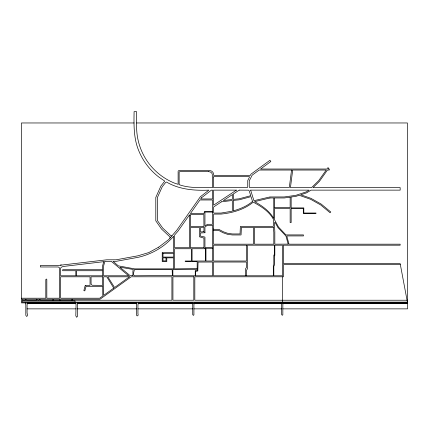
<?xml version="1.0" encoding="UTF-8"?>
<svg xmlns="http://www.w3.org/2000/svg" width="429" height="429" viewBox="0 0 429 429"><rect width="100%" height="100%" fill="white"/><g stroke="black" fill="none" stroke-linecap="round" stroke-linejoin="round"><path stroke-width="0.64" d="M77.965 302.89L77.327 304.67L77.633 315.959L76.711 317.321L75.815 315.883L76.062 304.644L75.44 302.89M138.583 302.89L137.945 304.67L137.945 313.69C139.135 316.35 135.746 316.843 136.679 313.889L136.679 304.644L136.057 302.89M169.938 238.133L169.991 238.009A1.266 1.266 0 0 0 169.669 236.642L161.54 229.059L155.802 220.828L155.802 197.404L160.88 186.057L164.371 181.633A1.266 1.266 0 0 0 164.629 181.033L158.843 177.059A63.267 63.267 0 0 1 138.905 151.078C133.558 138.647 133.869 124.93 134.089 111.679L136.62 111.679L136.62 126.866A60.736 60.736 0 0 0 174.115 182.979L178.121 184.341L178.121 171.412A0.761 0.761 0 0 1 178.882 170.656L209.926 170.656A3.797 3.797 0 0 1 212.071 171.439L212.87 172.276A3.797 3.797 0 0 1 213.551 174.447L213.594 175.198L214.06 175.509L250.295 175.509L250.986 174.147L269.943 160.29L270.838 161.513L260.559 169.026L326.941 169.026L327.89 167.68L328.764 168.2L328.174 169.026L329.311 169.026L329.311 170.034L327.456 170.034L319.444 181.344L313.052 187.602L400.16 187.602L400.16 190.133L311.084 190.133L306.606 192.836L300.756 194.771L311.014 198.364L321.246 204.107L330.754 211.969L330.11 212.752L320.672 204.944L310.596 199.287L299.179 195.292L295.994 196.343L291.157 197.018L291.157 207.904L303.812 207.904L303.812 213.015L315.985 213.015L315.985 213.524L303.303 213.524L303.303 208.408L291.157 208.408L291.157 222.576L290.143 222.576L290.143 208.666L274.292 208.666L274.292 219.358L278.55 227.097L285.945 234.915L303.453 234.915L303.453 235.929L286.781 235.929L288.846 243.624A0.761 0.761 0 0 0 289.478 244.181L400.16 244.181L400.16 245.195L283.43 245.195L283.43 263.572L400.16 263.572L407.55 302.89L407.55 308.864L282.845 308.864M213.551 230.636L214.023 230.325L218.672 230.421L223.005 232.722L227.627 234.352L232.416 234.963L241.05 234.963L241.398 227.408L253.496 227.375L253.496 244.181L213.551 244.181L213.604 214.382A0.761 0.761 0 0 1 214.205 214.087L221.139 214.066C232.421 212.923 244.031 209.674 252.928 202.408A0.761 0.761 0 0 1 253.367 202.198C261.014 206.333 269.037 211.309 273.311 219.139L273.311 226.362L240.385 226.394L240.042 233.95L232.48 233.955L227.863 233.36L223.412 231.794L218.946 229.418L213.953 229.306L213.551 229M27.719 302.89L27.081 304.67L27.081 313.057L27.542 314.811L27.209 316.023L26.55 316.414L25.815 315.326L25.815 304.644L25.193 302.89M194.519 302.89L193.919 304.563L193.919 314.843L193.334 315.395L192.728 314.666L192.728 304.542L192.149 302.89M283.392 302.89L282.845 304.477L282.845 314.752L282.261 315.304L281.66 314.575L281.66 304.451L281.134 302.89M85.226 285.735L84.98 286.191A1.587 1.587 0 0 0 84.894 286.711L83.848 290.61L84.829 290.867L85.972 286.61A1.073 1.073 0 0 1 86.138 286.39L102.703 286.384L102.799 295.972L99.684 298.209L60.639 298.209L60.639 276.802L90.047 276.802L90.047 285.376L85.623 285.376A1.587 1.587 0 0 0 85.232 285.73M158.709 247.168L168.71 239.554L176.721 230.298L200.305 196.804L208.907 190.133C194.455 190.749 179.37 189.564 166.618 182.1L166.575 182.094A1.266 1.266 0 0 0 165.562 182.577L162.189 186.851L157.32 197.731L157.32 220.409L162.682 228.046L170.704 235.532A1.266 1.266 0 0 0 171.938 235.816M60.398 265.117L61.342 264.929M134.089 122.967L21.45 122.967L21.45 302.89L407.55 302.89M136.62 122.967L407.405 122.967L407.405 302.129L22.211 302.129L22.211 300.992L75.043 300.992L75.043 302.129M212.543 211.32L204.526 211.32L203.957 213.529L190.433 213.529L199.935 199.973L212.543 199.973L212.543 224.297L207.797 224.297L204.949 225.724L204.949 212.076L212.543 212.076M400.16 264.586L283.43 264.586L283.43 276.791L194.825 276.791L194.825 300.23L407.035 300.23M21.45 298.209L45.812 298.209L45.812 279.526L46.321 279.016L46.825 279.526L46.825 298.209L59.626 298.209L59.529 267.835L58.306 266.977L40.39 266.977L40.39 265.46L58.296 265.46L106.767 259.802L116.103 259.802L137.999 255.791L148.793 252.574L158.789 247.109M27.638 303.019L75.525 303.019M77.885 303.019L136.143 303.019M138.503 303.019L192.235 303.019M194.439 303.019L281.22 303.019M282.266 303.019L407.55 303.019M27.354 303.142L75.611 303.142M77.805 303.142L136.229 303.142M138.422 303.142L192.321 303.142M194.358 303.142L281.295 303.142M283.231 303.142L407.55 303.142M27.241 303.271L75.686 303.271M77.729 303.271L136.304 303.271M138.347 303.271L192.39 303.271M194.289 303.271L281.36 303.271M283.178 303.271L407.55 303.271M27.172 303.394L75.751 303.394M77.676 303.394L136.368 303.394M138.294 303.394L192.455 303.394M194.23 303.394L281.419 303.394M283.119 303.394L407.55 303.394M27.011 303.523L75.81 303.523M77.617 303.523L136.427 303.523M138.235 303.523L281.456 303.523M283.076 303.523L407.55 303.523M27.081 308.864L76.062 308.864M77.327 308.864L136.679 308.864M137.945 308.864L192.728 308.864M193.919 308.864L281.66 308.864M282.421 276.791L282.421 302.89M246.455 275.777L246.455 270.372L247.463 268.742L247.463 245.195L274.319 245.195L274.319 254.451L273.815 255.314L273.815 264.575L273.311 265.438L273.311 275.777L213.551 275.777L213.551 262.028L246.455 262.028L246.455 267.433L245.442 269.021L245.442 275.777M72.067 299.222L72.067 300.23M60.639 300.23L60.639 299.222L100.011 299.222L131.226 276.791L171.916 276.791L171.916 300.23L40.203 300.23L40.203 299.222L52.88 299.222L52.88 300.23M59.626 300.23L59.626 299.222L53.636 299.222L53.636 300.23M250.643 190.133L253.925 200.692L269.862 196.954L284.223 196.954L295.769 195.356L306.177 191.913L309.127 190.133L250.643 190.133M132.893 275.525L130.277 275.777L119.889 267.16L133.381 269.503L132.893 270.919L132.893 275.525M162.232 252.751L162.232 261.642L166.784 261.642L166.784 257.845L173.622 257.845L173.622 268.865L134.674 268.865L118.324 265.857L113.084 261.379L116.227 261.32L138.326 257.277C151.866 254.188 164.623 246.814 173.622 236.202L173.622 252.531L162.232 252.751M162.993 253.512L162.988 257.089L173.622 257.089L173.622 253.292L162.999 253.48M172.372 275.525L134.411 275.777C132.572 274.807 134.164 271.192 134.411 269.621L172.152 269.627L172.372 275.525M190.438 214.983L190.433 226.485L202.874 226.485L203.936 226.094L203.839 214.591L190.943 214.543L190.438 214.983M195.259 270.855L195.259 275.777L172.876 275.777L172.876 269.621L197.426 269.621L197.361 270.699L195.259 270.855M195.64 271.246L195.64 275.777L212.543 275.777L212.543 262.028L198.059 262.065L197.801 271.005L195.64 271.246M197.174 268.608L174.63 268.865L174.63 248.734L191.318 248.734L191.318 261.02L185.215 261.02L185.215 261.524L197.174 261.524L197.174 268.608M203.936 231.708L200.482 231.96L200.482 227.493L203.936 227.107L203.936 231.708M203.936 247.217L203.432 247.726L190.433 247.726L190.433 227.493L199.469 227.493L199.469 236.797L203.936 238.106L203.936 247.217M204.949 232.722L200.482 232.974L200.482 236.079L204.949 237.092L204.949 247.726L212.543 247.726L212.543 225.311L207.797 225.311L204.949 226.737L204.949 232.722M204.949 248.23L204.445 248.734L192.079 248.734L192.079 261.02L205.453 261.02L205.453 248.23L204.949 248.23M213.556 176.963L213.551 187.602L247.367 187.521A1.266 1.266 0 0 0 247.737 186.631L247.737 180.529L249.447 177.172A1.003 1.003 0 0 0 249.211 176.523L214.06 176.523L213.556 176.963M103.646 261.937L102.606 265.835L102.606 269.718L62.661 269.718L62.661 270.731L75.82 270.731L75.82 275.788L60.639 275.788L60.639 268.077L61.406 267.181L63.111 266.479L103.646 261.685A1.19 1.19 0 0 1 103.646 261.937M291.548 170.034L289.296 187.602L249.624 187.521A1.266 1.266 0 0 1 249.254 186.631L249.254 180.893L252.177 175.155L259.175 170.034L291.548 170.034M292.696 170.034L290.444 187.602L311.61 187.602L318.64 180.711L326.222 170.034L292.696 170.034M288.132 244.117L274.828 244.181L274.828 231.488L274.319 223.01A2.858 2.858 0 0 1 275.08 222.415L277.938 227.552L285.929 236.004L288.111 243.822A0.761 0.761 0 0 1 288.132 244.117M104.805 261.551L103.62 265.969L103.62 275.788L128.689 275.783L111.272 261.32L104.805 261.551M274.469 255.823L274.319 265.438L273.815 266.302L273.815 275.777L282.421 275.777L282.421 245.195L274.828 245.195L274.828 255.314L274.469 255.823M189.425 214.972L177.917 231.242L174.63 235.033L174.63 247.726L189.425 247.726L189.425 214.972M201.458 197.807L200.649 198.959L212.543 198.959L212.543 190.133L211.406 190.133L201.458 197.807M252.225 201.678C246.836 206.215 240.058 208.961 233.317 210.864L233.317 200.391L239.184 199.828L251.051 196.648L252.456 201.147A0.761 0.761 0 0 1 252.225 201.678M113.755 288.095L103.62 295.383L103.62 276.802L106.789 276.802L113.755 288.095M129.472 276.802L114.581 287.505L107.802 276.802L129.472 276.802M236.417 190.133L213.551 205.207L213.551 190.133L236.417 190.133M221.455 201.818L213.551 207.025L213.604 212.779A0.761 0.761 0 0 0 214.205 213.074L221.048 213.057L232.303 211.165L232.303 200.488L221.455 201.818M232.303 194.659L223.353 200.563L232.303 199.469L232.303 194.659M239.173 190.133L233.317 193.994L233.317 199.372L239.028 198.82L250.745 195.683L249.249 190.975A1.266 1.266 0 0 0 248.477 190.165L239.173 190.133M269.959 197.973L254.59 201.641C262.065 205.673 269.417 210.982 273.782 218.42L273.782 197.967L269.959 197.967M290.143 197.158L284.293 197.967L274.292 197.967L274.292 207.652L290.143 207.652L290.143 197.158M208.746 171.664L179.896 171.664A0.761 0.761 0 0 0 179.134 172.426L179.134 184.684C189.843 188.449 201.399 187.484 212.543 187.602L212.253 174.008A3.797 3.797 0 0 0 210.199 171.954L208.746 171.664M273.311 227.375L254.51 227.375L254.51 244.181L273.815 244.181L273.815 232.223L273.311 227.375M246.455 245.195L213.551 245.195L213.551 261.02L246.455 261.02L246.455 245.195M212.543 248.23L205.963 248.23L205.963 261.02L212.543 261.02L212.543 248.23M166.028 257.845L162.988 257.845L162.988 260.886L166.028 260.886L166.028 257.845M102.606 270.731L76.33 270.731L76.33 275.788L102.606 275.788L102.606 270.731M102.606 276.802L91.061 276.802L91.061 283.274A2.301 2.301 0 0 0 92.208 285.264L102.692 285.376L102.606 276.802M193.811 276.791L172.93 276.791L172.93 300.23L193.811 300.23L193.811 276.791M25.617 299.222L22.211 299.222L22.211 300.23L25.617 300.23L25.617 299.222M36.787 299.222L26.378 299.222L26.378 300.23L36.787 300.23L36.787 299.222M39.441 299.222L37.543 299.222L37.543 300.23L39.441 300.23L39.441 299.222"/></g></svg>
